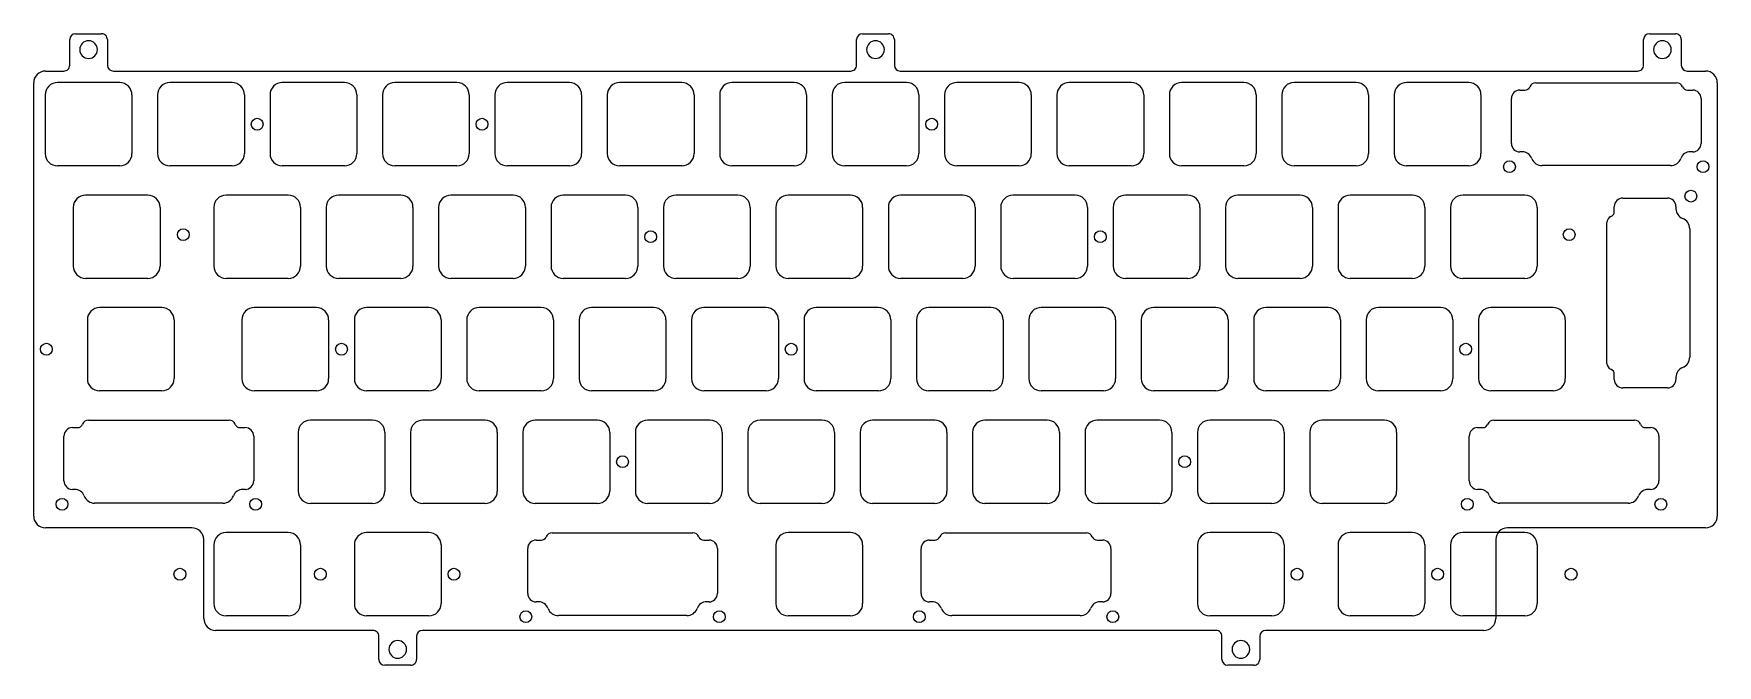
# Model space of a CAD drawing. Header units: millimetres. Extents: x -9 to 276, y -92 to 15.
import ezdxf

# ---------------------------------------------------------------- set-up
doc = ezdxf.new("R2010")
doc.units = ezdxf.units.MM
doc.header["$MEASUREMENT"] = 0
doc.layers.add('BLACK', color=7, linetype='CONTINUOUS')
doc.layers.add('Edge.Cuts', color=53, linetype='CONTINUOUS')

msp = doc.modelspace()

# ---------------------------------------------------------------- linework, layer by layer
at = {"layer": 'BLACK', "linetype": 'Continuous'}
for p, q in [((12.41875, -31.05), (1.868749, -31.05)), ((-0.20625, -33.125), (-0.20625, -43.075001)), ((14.49375, -33.125), (14.49375, -43.075)), ((12.41875, -45.15), (1.86875, -45.15))]:
    msp.add_line(p, q, dxfattribs=at)
at = {"layer": 'BLACK'}
for centre, radius, start, end in [((1.868754, -33.125004), 2.075004, 90.00013806, 179.99988955), ((12.41875, -33.125), 2.075, 0, 90), ((1.868752, -43.074998), 2.075002, 180.00008284, 269.99994478), ((12.41875, -43.075), 2.075, 270, 0)]:
    msp.add_arc(centre, radius, start, end, dxfattribs=at)
at = {"layer": 'Edge.Cuts', "linetype": 'Continuous'}
for p, q in [((-3.2, 10), (-3.2, 14.33)), ((-2.2, 15.33), (2.2, 15.33)), ((3.2, 14.33), (3.2, 10)), ((130.15, 10), (130.15, 14.33)), ((131.15, 15.33), (135.55, 15.33)), ((136.55, 14.33), (136.55, 10)), ((263.5, 10), (263.5, 14.33)), ((264.5, 15.33), (268.9, 15.33)), ((269.9, 14.33), (269.9, 10)), ((-7.3, 9), (-4.2, 9)), ((4.2, 9), (129.15, 9)), ((137.55, 9), (262.5, 9)), ((270.9, 9), (274, 9)), ((-9.3, -66.34), (-9.3, 7)), ((5.275, 7.05), (-5.275, 7.05)), ((24.325, 7.05), (13.775, 7.05)), ((43.375, 7.05), (32.825, 7.05)), ((62.425, 7.05), (51.875, 7.05)), ((81.475, 7.05), (70.925, 7.05)), ((100.525, 7.05), (89.975, 7.05)), ((119.575, 7.05), (109.025, 7.05)), ((138.625, 7.05), (128.075, 7.05)), ((157.675, 7.05), (147.125, 7.05)), ((176.725, 7.05), (166.175, 7.05)), ((195.775, 7.05), (185.225, 7.05)), ((214.825, 7.05), (204.275, 7.05)), ((233.875, 7.05), (223.325, 7.05)), ((242.52436, 5.77544), (243.38997, 5.77544)), ((245.24718, 7.0276), (269.10242, 7.0276)), ((270.95963, 5.77544), (271.82524, 5.77544)), ((276, 7), (276, -66.34)), ((-7.35, 4.975), (-7.35, -4.975)), ((7.35, 4.975), (7.35, -4.975)), ((11.7, 4.975), (11.7, -4.975)), ((26.4, 4.975), (26.4, -4.975)), ((30.75, 4.975), (30.75, -4.975)), ((45.45, 4.975), (45.45, -4.975)), ((49.8, 4.975), (49.8, -4.975)), ((64.5, 4.975), (64.5, -4.975)), ((68.85, 4.975), (68.85, -4.975)), ((83.55, 4.975), (83.55, -4.975)), ((87.9, 4.975), (87.9, -4.975)), ((102.6, 4.975), (102.6, -4.975)), ((106.95, 4.975), (106.95, -4.975)), ((121.65, 4.975), (121.65, -4.975)), ((126, 4.975), (126, -4.975)), ((140.7, 4.975), (140.7, -4.975)), ((145.05, 4.975), (145.05, -4.975)), ((159.75, 4.975), (159.75, -4.975)), ((164.1, 4.975), (164.1, -4.975)), ((178.8, 4.975), (178.8, -4.975)), ((183.15, 4.975), (183.15, -4.975)), ((197.85, 4.975), (197.85, -4.975)), ((202.2, 4.975), (202.2, -4.975)), ((216.9, 4.975), (216.9, -4.975)), ((221.25, 4.975), (221.25, -4.975)), ((235.95, 4.975), (235.95, -4.975)), ((241.09936, -3.25044), (241.09936, 4.35044)), ((273.25024, 4.35044), (273.25024, -3.25044)), ((242.9284, -4.67544), (242.52436, -4.67544)), ((271.82524, -4.67544), (271.4212, -4.67544)), ((5.275, -7.05), (-5.275, -7.05)), ((24.325, -7.05), (13.775, -7.05)), ((43.375, -7.05), (32.825, -7.05)), ((62.425, -7.05), (51.875, -7.05)), ((81.475, -7.05), (70.925, -7.05)), ((100.525, -7.05), (89.975, -7.05)), ((119.575, -7.05), (109.025, -7.05)), ((138.625, -7.05), (128.075, -7.05)), ((157.675, -7.05), (147.125, -7.05)), ((176.725, -7.05), (166.175, -7.05)), ((195.775, -7.05), (185.225, -7.05)), ((214.825, -7.05), (204.275, -7.05)), ((233.875, -7.05), (223.325, -7.05)), ((268.0503, -7.01191), (246.2993, -7.01191)), ((-2.587499, -14.074999), (-2.587499, -24.025001)), ((10.0375, -12), (-0.5125, -12)), ((12.112501, -14.075), (12.112501, -24.025)), ((21.225, -14.075), (21.225, -24.025)), ((33.85, -12), (23.3, -12)), ((35.925, -14.075), (35.925, -24.025)), ((40.275, -14.075), (40.275, -24.025)), ((52.9, -12), (42.35, -12)), ((54.975, -14.075), (54.975, -24.025)), ((59.325, -14.075), (59.325, -24.025)), ((71.95, -12), (61.4, -12)), ((74.025, -14.075), (74.025, -24.025)), ((78.375, -14.075), (78.375, -24.025)), ((91, -12), (80.45, -12)), ((93.075, -14.075), (93.075, -24.025)), ((97.425, -14.075), (97.425, -24.025)), ((110.05, -12), (99.5, -12)), ((112.125, -14.075), (112.125, -24.025)), ((116.475, -14.075), (116.475, -24.025)), ((129.1, -12), (118.55, -12)), ((131.175, -14.075), (131.175, -24.025)), ((135.525, -14.075), (135.525, -24.025)), ((148.15, -12), (137.6, -12)), ((150.225, -14.075), (150.225, -24.025)), ((154.575, -14.075), (154.575, -24.025)), ((167.2, -12), (156.65, -12)), ((169.275, -14.075), (169.275, -24.025)), ((173.625, -14.075), (173.625, -24.025)), ((186.25, -12), (175.7, -12)), ((188.325, -14.075), (188.325, -24.025)), ((192.675, -14.075), (192.675, -24.025)), ((205.3, -12), (194.75, -12)), ((207.375, -14.075), (207.375, -24.025)), ((211.725, -14.075), (211.725, -24.025)), ((224.35, -12), (213.8, -12)), ((226.425, -14.075), (226.425, -24.025)), ((230.775, -14.075), (230.775, -24.025)), ((243.4, -12), (232.85, -12)), ((245.475, -14.075), (245.475, -24.025)), ((258.54331, -14.79037), (258.54331, -13.92476)), ((259.96831, -12.49976), (267.56919, -12.49976)), ((268.99419, -13.92476), (268.99419, -14.3288)), ((257.29115, -40.50282), (257.29115, -16.64758)), ((271.33066, -17.6997), (271.33066, -39.4507)), ((10.0375, -26.100001), (-0.5125, -26.1)), ((33.85, -26.1), (23.3, -26.1)), ((52.9, -26.1), (42.35, -26.1)), ((71.95, -26.1), (61.4, -26.1)), ((91, -26.1), (80.45, -26.1)), ((110.05, -26.1), (99.5, -26.1)), ((129.1, -26.1), (118.55, -26.1)), ((148.15, -26.1), (137.6, -26.1)), ((167.2, -26.1), (156.65, -26.1)), ((186.25, -26.1), (175.7, -26.1)), ((205.3, -26.1), (194.75, -26.1)), ((224.35, -26.1), (213.8, -26.1)), ((243.4, -26.1), (232.85, -26.1)), ((38.6125, -31.05), (28.0625, -31.05)), ((57.6625, -31.05), (47.1125, -31.05)), ((76.7125, -31.05), (66.1625, -31.05)), ((95.7625, -31.05), (85.2125, -31.05)), ((114.8125, -31.05), (104.2625, -31.05)), ((133.8625, -31.05), (123.3125, -31.05)), ((152.9125, -31.05), (142.3625, -31.05)), ((171.9625, -31.05), (161.4125, -31.05)), ((191.0125, -31.05), (180.4625, -31.05)), ((210.0625, -31.05), (199.5125, -31.05)), ((229.1125, -31.05), (218.5625, -31.05)), ((248.16875, -31.05), (237.618749, -31.05)), ((25.9875, -33.125), (25.9875, -43.075)), ((40.6875, -33.125), (40.6875, -43.075)), ((45.0375, -33.125), (45.0375, -43.075)), ((59.7375, -33.125), (59.7375, -43.075)), ((64.0875, -33.125), (64.0875, -43.075)), ((78.7875, -33.125), (78.7875, -43.075)), ((83.1375, -33.125), (83.1375, -43.075)), ((97.8375, -33.125), (97.8375, -43.075)), ((102.1875, -33.125), (102.1875, -43.075)), ((116.8875, -33.125), (116.8875, -43.075)), ((121.2375, -33.125), (121.2375, -43.075)), ((135.9375, -33.125), (135.9375, -43.075)), ((140.2875, -33.125), (140.2875, -43.075)), ((154.9875, -33.125), (154.9875, -43.075)), ((159.3375, -33.125), (159.3375, -43.075)), ((174.0375, -33.125), (174.0375, -43.075)), ((178.3875, -33.125), (178.3875, -43.075)), ((193.0875, -33.125), (193.0875, -43.075)), ((197.4375, -33.125), (197.4375, -43.075)), ((212.1375, -33.125), (212.1375, -43.075)), ((216.4875, -33.125), (216.4875, -43.075)), ((231.1875, -33.125), (231.1875, -43.075)), ((235.54375, -33.125), (235.54375, -43.075001)), ((250.24375, -33.125), (250.24375, -43.075)), ((258.54331, -43.22564), (258.54331, -42.36003)), ((38.6125, -45.15), (28.0625, -45.15)), ((57.6625, -45.15), (47.1125, -45.15)), ((76.7125, -45.15), (66.1625, -45.15)), ((95.7625, -45.15), (85.2125, -45.15)), ((114.8125, -45.15), (104.2625, -45.15)), ((133.8625, -45.15), (123.3125, -45.15)), ((152.9125, -45.15), (142.3625, -45.15)), ((171.9625, -45.15), (161.4125, -45.15)), ((191.0125, -45.15), (180.4625, -45.15)), ((210.0625, -45.15), (199.5125, -45.15)), ((229.1125, -45.15), (218.5625, -45.15)), ((248.16875, -45.15), (237.61875, -45.15)), ((267.56919, -44.65064), (259.96831, -44.65064)), ((268.99419, -42.8216), (268.99419, -43.22564)), ((-0.02157, -50.1224), (23.83367, -50.1224)), ((48.1375, -50.1), (37.5875, -50.1)), ((67.1875, -50.1), (56.6375, -50.1)), ((86.2375, -50.1), (75.6875, -50.1)), ((105.2875, -50.1), (94.7375, -50.1)), ((124.3375, -50.1), (113.7875, -50.1)), ((143.3875, -50.1), (132.8375, -50.1)), ((162.4375, -50.1), (151.8875, -50.1)), ((181.4875, -50.1), (170.9375, -50.1)), ((200.5375, -50.1), (189.9875, -50.1)), ((219.5875, -50.1), (209.0375, -50.1)), ((238.10343, -50.1224), (261.95867, -50.1224)), ((-4.16939, -60.40044), (-4.16939, -52.79956)), ((-2.74439, -51.37456), (-1.87878, -51.37456)), ((25.69088, -51.37456), (26.55649, -51.37456)), ((27.98149, -52.79956), (27.98149, -60.40044)), ((35.5125, -52.175), (35.5125, -62.125)), ((50.2125, -52.175), (50.2125, -62.125)), ((54.5625, -52.175), (54.5625, -62.125)), ((69.2625, -52.175), (69.2625, -62.125)), ((73.6125, -52.175), (73.6125, -62.125)), ((88.3125, -52.175), (88.3125, -62.125)), ((92.6625, -52.175), (92.6625, -62.125)), ((107.3625, -52.175), (107.3625, -62.125)), ((111.7125, -52.175), (111.7125, -62.125)), ((126.4125, -52.175), (126.4125, -62.125)), ((130.7625, -52.175), (130.7625, -62.125)), ((145.4625, -52.175), (145.4625, -62.125)), ((149.8125, -52.175), (149.8125, -62.125)), ((164.5125, -52.175), (164.5125, -62.125)), ((168.8625, -52.175), (168.8625, -62.125)), ((183.5625, -52.175), (183.5625, -62.125)), ((187.9125, -52.175), (187.9125, -62.125)), ((202.6125, -52.175), (202.6125, -62.125)), ((206.9625, -52.175), (206.9625, -62.125)), ((221.6625, -52.175), (221.6625, -62.125)), ((233.95561, -60.40044), (233.95561, -52.79956)), ((235.38061, -51.37456), (236.24622, -51.37456)), ((263.81588, -51.37456), (264.68149, -51.37456)), ((266.10649, -52.79956), (266.10649, -60.40044)), ((-2.34035, -61.82544), (-2.74439, -61.82544)), ((26.55649, -61.82544), (26.15245, -61.82544)), ((235.78465, -61.82544), (235.38061, -61.82544)), ((264.68149, -61.82544), (264.27745, -61.82544)), ((22.78155, -64.16191), (1.03055, -64.16191)), ((48.1375, -64.2), (37.5875, -64.2)), ((67.1875, -64.2), (56.6375, -64.2)), ((86.2375, -64.2), (75.6875, -64.2)), ((105.2875, -64.2), (94.7375, -64.2)), ((124.3375, -64.2), (113.7875, -64.2)), ((143.3875, -64.2), (132.8375, -64.2)), ((162.4375, -64.2), (151.8875, -64.2)), ((181.4875, -64.2), (170.9375, -64.2)), ((200.5375, -64.2), (189.9875, -64.2)), ((219.5875, -64.2), (209.0375, -64.2)), ((260.90655, -64.16191), (239.15555, -64.16191)), ((17.525, -68.34), (-7.3, -68.34)), ((274, -68.34), (240.45625, -68.34)), ((19.525, -83.7), (19.525, -70.34)), ((21.225, -71.225), (21.225, -81.175001)), ((21.225, -71.225), (21.225, -81.175001)), ((33.85, -69.15), (23.299999, -69.15)), ((33.85, -69.15), (23.299999, -69.15)), ((35.925, -71.225), (35.925, -81.175)), ((35.925, -71.225), (35.925, -81.175)), ((45.0375, -71.225), (45.0375, -81.175001)), ((45.0375, -71.225), (45.0375, -81.175001)), ((57.6625, -69.15), (47.112499, -69.15)), ((57.6625, -69.15), (47.112499, -69.15)), ((59.7375, -71.225), (59.7375, -81.175)), ((59.7375, -71.225), (59.7375, -81.175)), ((75.83686, -70.42456), (76.70247, -70.42456)), ((75.849012, -70.42456), (76.702575, -70.42456)), ((76.702575, -70.424548), (76.702575, -70.42456)), ((78.55968, -69.1724), (102.41492, -69.1724)), ((78.559875, -69.172411), (78.559875, -69.1724)), ((78.559875, -69.1724), (102.415075, -69.1724)), ((104.27213, -70.42456), (105.13774, -70.42456)), ((104.272275, -70.42456), (105.137875, -70.42456)), ((116.475, -71.225), (116.475, -81.175001)), ((116.475, -71.225), (116.475, -81.175001)), ((129.1, -69.15), (118.549999, -69.15)), ((129.1, -69.15), (118.549999, -69.15)), ((131.175, -71.225), (131.175, -81.175)), ((131.175, -71.225), (131.175, -81.175)), ((142.51186, -70.42456), (143.37747, -70.42456)), ((142.524012, -70.42456), (143.377575, -70.42456)), ((143.377575, -70.424548), (143.377575, -70.42456)), ((145.23468, -69.1724), (169.08992, -69.1724)), ((145.234875, -69.172411), (145.234875, -69.1724)), ((145.234875, -69.1724), (169.090075, -69.1724)), ((170.94713, -70.42456), (171.81274, -70.42456)), ((170.947275, -70.42456), (171.812875, -70.42456)), ((187.9125, -71.225), (187.9125, -81.175001)), ((187.9125, -71.225), (187.9125, -81.175001)), ((200.5375, -69.15), (189.987499, -69.15)), ((200.5375, -69.15), (189.987499, -69.15)), ((202.6125, -71.225), (202.6125, -81.175)), ((202.6125, -71.225), (202.6125, -81.175)), ((211.725, -71.225), (211.725, -81.175001)), ((211.725, -71.225), (211.725, -81.175001)), ((224.35, -69.15), (213.799999, -69.15)), ((224.35, -69.15), (213.799999, -69.15)), ((226.425, -71.225), (226.425, -81.175)), ((226.425, -71.225), (226.425, -81.175)), ((230.775, -71.225), (230.775, -81.175001)), ((230.775, -71.225), (230.775, -81.175001)), ((243.4, -69.15), (232.849999, -69.15)), ((243.4, -69.15), (232.849999, -69.15)), ((238.45625, -70.34), (238.45625, -83.7)), ((245.475, -71.225), (245.475, -81.175)), ((245.475, -71.225), (245.475, -81.175)), ((74.41186, -79.45044), (74.41186, -71.84956)), ((74.411985, -79.45044), (74.411985, -71.8497)), ((106.56274, -71.84956), (106.56274, -79.45044)), ((106.562865, -71.84956), (106.562865, -79.4504)), ((141.08686, -79.45044), (141.08686, -71.84956)), ((141.086985, -79.45044), (141.086985, -71.8497)), ((173.23774, -71.84956), (173.23774, -79.45044)), ((173.237865, -71.84956), (173.237865, -79.4504)), ((76.2409, -80.87544), (75.83686, -80.87544)), ((76.241075, -80.87544), (75.836975, -80.87544)), ((105.13774, -80.87544), (104.7337, -80.87544)), ((105.125958, -80.87544), (104.733825, -80.87544)), ((142.9159, -80.87544), (142.51186, -80.87544)), ((142.916075, -80.87544), (142.511975, -80.87544)), ((171.81274, -80.87544), (171.4087, -80.87544)), ((171.800958, -80.87544), (171.408825, -80.87544)), ((33.85, -83.25), (23.3, -83.25)), ((33.85, -83.25), (23.3, -83.25)), ((57.6625, -83.25), (47.1125, -83.25)), ((57.6625, -83.25), (47.1125, -83.25)), ((101.3628, -83.21191), (79.6118, -83.21191)), ((101.362925, -83.21191), (79.612075, -83.21191)), ((129.1, -83.25), (118.55, -83.25)), ((129.1, -83.25), (118.55, -83.25)), ((168.0378, -83.21191), (146.2868, -83.21191)), ((168.037925, -83.21191), (146.287075, -83.21191)), ((200.5375, -83.25), (189.9875, -83.25)), ((200.5375, -83.25), (189.9875, -83.25)), ((224.35, -83.25), (213.8, -83.25)), ((224.35, -83.25), (213.8, -83.25)), ((243.4, -83.25), (232.85, -83.25)), ((243.4, -83.25), (232.85, -83.25)), ((48.187498, -85.7), (21.525, -85.7)), ((49.187498, -90.62), (49.187498, -86.7)), ((55.5875, -86.7), (55.5875, -90.62)), ((191.0625, -85.7), (56.5875, -85.7)), ((192.0625, -90.62), (192.0625, -86.7)), ((198.4625, -86.7), (198.4625, -90.62)), ((236.45625, -85.7), (199.4625, -85.7)), ((54.5875, -91.62), (50.187498, -91.62)), ((197.4625, -91.62), (193.0625, -91.62))]:
    msp.add_line(p, q, dxfattribs=at)
at = {"layer": 'Edge.Cuts'}
for centre in [(28.575, 0), (66.675, 0), (142.875, 0), (240.775, -7.2), (273.575, -7.2), (271.51875, -12.175), (16.04875, -18.7), (95.25, -19.05), (171.45, -19.05), (250.9012, -18.7), (-7.14375, -38.1), (42.8625, -38.1), (119.0625, -38.1), (233.3625, -38.1), (90.4875, -57.15), (185.7375, -57.15), (-4.49375, -64.35), (28.30625, -64.35), (233.63125, -64.35), (266.43125, -64.35), (15.478125, -76.2), (39.290625, -76.2), (61.9125, -76.2), (204.7875, -76.2), (228.6, -76.2), (251.221875, -76.2), (74.0875, -83.4), (106.8875, -83.4), (140.7625, -83.4), (173.5625, -83.4)]:
    msp.add_circle(centre, 1, dxfattribs=at)
for centre, radius, start, end in [((-2.199954, 14.329983), 1.000046, 90.00263556, 179.99902602), ((2.200046, 14.329983), 1.000017, 0.00097407, 90.00263556), ((131.150046, 14.329983), 1.000046, 90.00263556, 179.99902602), ((135.550046, 14.329983), 1.000017, 0.00097407, 90.00263556), ((264.500046, 14.329983), 1.000046, 90.00263556, 179.99902602), ((268.900046, 14.329983), 1.000017, 0.00097407, 90.00263556), ((0, 12.63), 1.5, 0, 180), ((0, 12.63), 1.5, 180, 0), ((133.35, 12.63), 1.5, 0, 180), ((133.35, 12.63), 1.5, 180, 0), ((266.7, 12.63), 1.5, 0, 180), ((266.7, 12.63), 1.5, 180, 0), ((-7.299954, 6.999983), 2.000046, 90.00131779, 179.999513), ((-4.199954, 9.999983), 0.999954, 269.99736435, 0.00097407), ((4.200046, 9.999983), 0.999983, 179.99902602, 269.99736435), ((129.150046, 9.999983), 0.999954, 269.99736435, 0.00097407), ((137.550046, 9.999983), 0.999983, 179.99902602, 269.99736435), ((262.500046, 9.999983), 0.999954, 269.99736435, 0.00097407), ((270.900046, 9.999983), 0.999983, 179.99902602, 269.99736435), ((274.000046, 6.999983), 2.000017, 0.00048703, 90.00131779), ((-5.275028, 4.974985), 2.074972, 89.99922686, 179.99958581), ((5.274972, 4.974985), 2.075015, 0.00041418, 89.99922686), ((13.774972, 4.974985), 2.074972, 89.99922686, 179.99958581), ((24.324972, 4.974985), 2.075015, 0.00041418, 89.99922686), ((32.824972, 4.974985), 2.074972, 89.99922686, 179.99958581), ((43.374972, 4.974985), 2.075015, 0.00041418, 89.99922686), ((51.874972, 4.974985), 2.074972, 89.99922686, 179.99958581), ((62.424972, 4.974985), 2.075015, 0.00041418, 89.99922686), ((70.924972, 4.974985), 2.074972, 89.99922686, 179.99958581), ((81.474972, 4.974985), 2.075015, 0.00041418, 89.99922686), ((89.974972, 4.974985), 2.074972, 89.99922686, 179.99958581), ((100.524972, 4.974985), 2.075015, 0.00041418, 89.99922686), ((109.024972, 4.974985), 2.074972, 89.99922686, 179.99958581), ((119.574972, 4.974985), 2.075015, 0.00041418, 89.99922686), ((128.074972, 4.974985), 2.074972, 89.99922686, 179.99958581), ((138.624972, 4.974985), 2.075015, 0.00041418, 89.99922686), ((147.124972, 4.974985), 2.074972, 89.99922686, 179.99958581), ((157.674972, 4.974985), 2.075015, 0.00041418, 89.99922686), ((166.174972, 4.974985), 2.074972, 89.99922686, 179.99958581), ((176.724972, 4.974985), 2.075015, 0.00041418, 89.99922686), ((185.224972, 4.974985), 2.074972, 89.99922686, 179.99958581), ((195.774972, 4.974985), 2.075015, 0.00041418, 89.99922686), ((204.274972, 4.974985), 2.074972, 89.99922686, 179.99958581), ((214.824972, 4.974985), 2.075015, 0.00041418, 89.99922686), ((223.324972, 4.974985), 2.074972, 89.99922686, 179.99958581), ((233.874972, 4.974985), 2.075015, 0.00041418, 89.99922686), ((242.52436, 4.35044), 1.425, 90, 180), ((243.38997, 6.70385), 0.928411, 270, 337.97729805), ((245.2472, 5.9526), 1.075006, 90.00106597, 157.97610066), ((269.1024, 5.9526), 1.075, 22.02389934, 89.99893403), ((270.9596, 6.7039), 0.92846, 202.02625676, 270.00185132), ((271.82524, 4.35044), 1.425, 0, 90), ((-5.275028, -4.975015), 2.074985, 179.99958581, 270.00077315), ((5.274972, -4.975015), 2.075028, 270.00077315, 0.00041418), ((13.774972, -4.975015), 2.074985, 179.99958581, 270.00077315), ((24.324972, -4.975015), 2.075028, 270.00077315, 0.00041418), ((32.824972, -4.975015), 2.074985, 179.99958581, 270.00077315), ((43.374972, -4.975015), 2.075028, 270.00077315, 0.00041418), ((51.874972, -4.975015), 2.074985, 179.99958581, 270.00077315), ((62.424972, -4.975015), 2.075028, 270.00077315, 0.00041418), ((70.924972, -4.975015), 2.074985, 179.99958581, 270.00077315), ((81.474972, -4.975015), 2.075028, 270.00077315, 0.00041418), ((89.974972, -4.975015), 2.074985, 179.99958581, 270.00077315), ((100.524972, -4.975015), 2.075028, 270.00077315, 0.00041418), ((109.024972, -4.975015), 2.074985, 179.99958581, 270.00077315), ((119.574972, -4.975015), 2.075028, 270.00077315, 0.00041418), ((128.074972, -4.975015), 2.074985, 179.99958581, 270.00077315), ((138.624972, -4.975015), 2.075028, 270.00077315, 0.00041418), ((147.124972, -4.975015), 2.074985, 179.99958581, 270.00077315), ((157.674972, -4.975015), 2.075028, 270.00077315, 0.00041418), ((166.174972, -4.975015), 2.074985, 179.99958581, 270.00077315), ((176.724972, -4.975015), 2.075028, 270.00077315, 0.00041418), ((185.224972, -4.975015), 2.074985, 179.99958581, 270.00077315), ((195.774972, -4.975015), 2.075028, 270.00077315, 0.00041418), ((204.274972, -4.975015), 2.074985, 179.99958581, 270.00077315), ((214.824972, -4.975015), 2.075028, 270.00077315, 0.00041418), ((223.324972, -4.975015), 2.074985, 179.99958581, 270.00077315), ((233.874972, -4.975015), 2.075028, 270.00077315, 0.00041418), ((242.52436, -3.25044), 1.425, 180, 270), ((242.92841, -6.40037), 1.72493, 20.54597615, 90.00033216), ((271.4212, -6.4004), 1.724938, 90, 159.45340178), ((271.8252, -3.2504), 1.42504, 270.00160826, 359.99839174), ((246.29931, -5.13696), 1.87495, 200.54592343, 269.99969441), ((268.0503, -5.137), 1.874943, 270, 339.45493501), ((-0.512528, -14.075015), 2.074971, 89.99922686, 179.9995582), ((10.037472, -14.075015), 2.075015, 0.00041418, 89.99922686), ((23.299972, -14.075015), 2.074972, 89.99922686, 179.99958581), ((33.849972, -14.075015), 2.075015, 0.00041418, 89.99922686), ((42.349972, -14.075015), 2.074972, 89.99922686, 179.99958581), ((52.899972, -14.075015), 2.075015, 0.00041418, 89.99922686), ((61.399972, -14.075015), 2.074972, 89.99922686, 179.99958581), ((71.949972, -14.075015), 2.075015, 0.00041418, 89.99922686), ((80.449972, -14.075015), 2.074972, 89.99922686, 179.99958581), ((90.999972, -14.075015), 2.075015, 0.00041418, 89.99922686), ((99.499972, -14.075015), 2.074972, 89.99922686, 179.99958581), ((110.049972, -14.075015), 2.075015, 0.00041418, 89.99922686), ((118.549972, -14.075015), 2.074972, 89.99922686, 179.99958581), ((129.099972, -14.075015), 2.075015, 0.00041418, 89.99922686), ((137.599972, -14.075015), 2.074972, 89.99922686, 179.99958581), ((148.149972, -14.075015), 2.075015, 0.00041418, 89.99922686), ((156.649972, -14.075015), 2.074972, 89.99922686, 179.99958581), ((167.199972, -14.075015), 2.075015, 0.00041418, 89.99922686), ((175.699972, -14.075015), 2.074972, 89.99922686, 179.99958581), ((186.249972, -14.075015), 2.075015, 0.00041418, 89.99922686), ((194.749972, -14.075015), 2.074972, 89.99922686, 179.99958581), ((205.299972, -14.075015), 2.075015, 0.00041418, 89.99922686), ((213.799972, -14.075015), 2.074972, 89.99922686, 179.99958581), ((224.349972, -14.075015), 2.075015, 0.00041418, 89.99922686), ((232.849972, -14.075015), 2.074972, 89.99922686, 179.99958581), ((243.399972, -14.075015), 2.075015, 0.00041418, 89.99922686), ((259.96831, -13.92476), 1.425, 90, 180), ((267.56915, -13.9248), 1.42504, 0.00160826, 89.99839174), ((258.36615, -16.6476), 1.075, 112.02389934, 179.99893403), ((257.61485, -14.7904), 0.92846, 292.02625676, 0.00185132), ((270.71915, -14.3288), 1.724938, 180, 249.45340178), ((269.45575, -17.6997), 1.874943, 0, 69.45493501), ((-0.512528, -24.025015), 2.074985, 179.99961342, 270.00077315), ((10.037472, -24.025015), 2.075029, 270.00077315, 0.00041418), ((23.299972, -24.025015), 2.074985, 179.99958581, 270.00077315), ((33.849972, -24.025015), 2.075028, 270.00077315, 0.00041418), ((42.349972, -24.025015), 2.074985, 179.99958581, 270.00077315), ((52.899972, -24.025015), 2.075028, 270.00077315, 0.00041418), ((61.399972, -24.025015), 2.074985, 179.99958581, 270.00077315), ((71.949972, -24.025015), 2.075028, 270.00077315, 0.00041418), ((80.449972, -24.025015), 2.074985, 179.99958581, 270.00077315), ((90.999972, -24.025015), 2.075028, 270.00077315, 0.00041418), ((99.499972, -24.025015), 2.074985, 179.99958581, 270.00077315), ((110.049972, -24.025015), 2.075028, 270.00077315, 0.00041418), ((118.549972, -24.025015), 2.074985, 179.99958581, 270.00077315), ((129.099972, -24.025015), 2.075028, 270.00077315, 0.00041418), ((137.599972, -24.025015), 2.074985, 179.99958581, 270.00077315), ((148.149972, -24.025015), 2.075028, 270.00077315, 0.00041418), ((156.649972, -24.025015), 2.074985, 179.99958581, 270.00077315), ((167.199972, -24.025015), 2.075028, 270.00077315, 0.00041418), ((175.699972, -24.025015), 2.074985, 179.99958581, 270.00077315), ((186.249972, -24.025015), 2.075028, 270.00077315, 0.00041418), ((194.749972, -24.025015), 2.074985, 179.99958581, 270.00077315), ((205.299972, -24.025015), 2.075028, 270.00077315, 0.00041418), ((213.799972, -24.025015), 2.074985, 179.99958581, 270.00077315), ((224.349972, -24.025015), 2.075028, 270.00077315, 0.00041418), ((232.849972, -24.025015), 2.074985, 179.99958581, 270.00077315), ((243.399972, -24.025015), 2.075028, 270.00077315, 0.00041418), ((28.062472, -33.125015), 2.074972, 89.99922686, 179.99958581), ((38.612472, -33.125015), 2.075015, 0.00041418, 89.99922686), ((47.112472, -33.125015), 2.074972, 89.99922686, 179.99958581), ((57.662472, -33.125015), 2.075015, 0.00041418, 89.99922686), ((66.162472, -33.125015), 2.074972, 89.99922686, 179.99958581), ((76.712472, -33.125015), 2.075015, 0.00041418, 89.99922686), ((85.212472, -33.125015), 2.074972, 89.99922686, 179.99958581), ((95.762472, -33.125015), 2.075015, 0.00041418, 89.99922686), ((104.262472, -33.125015), 2.074972, 89.99922686, 179.99958581), ((114.812472, -33.125015), 2.075015, 0.00041418, 89.99922686), ((123.312472, -33.125015), 2.074972, 89.99922686, 179.99958581), ((133.862472, -33.125015), 2.075015, 0.00041418, 89.99922686), ((142.362472, -33.125015), 2.074972, 89.99922686, 179.99958581), ((152.912472, -33.125015), 2.075015, 0.00041418, 89.99922686), ((161.412472, -33.125015), 2.074972, 89.99922686, 179.99958581), ((171.962472, -33.125015), 2.075015, 0.00041418, 89.99922686), ((180.462472, -33.125015), 2.074972, 89.99922686, 179.99958581), ((191.012472, -33.125015), 2.075015, 0.00041418, 89.99922686), ((199.512472, -33.125015), 2.074972, 89.99922686, 179.99958581), ((210.062472, -33.125015), 2.075015, 0.00041418, 89.99922686), ((218.562472, -33.125015), 2.074972, 89.99922686, 179.99958581), ((229.112472, -33.125015), 2.075015, 0.00041418, 89.99922686), ((237.6188, -33.125), 2.07505, 90.00140823, 180), ((248.1688, -33.125), 2.075, 0, 90.00138062), ((269.45571, -39.45069), 1.87495, 290.54592343, 359.99969441), ((258.36615, -40.5028), 1.075006, 180.00106597, 247.97610066), ((257.6149, -42.36003), 0.928411, 0, 67.97729805), ((270.71912, -42.82159), 1.72493, 110.54597615, 180.00033216), ((28.062472, -43.075015), 2.074985, 179.99958581, 270.00077315), ((38.612472, -43.075015), 2.075028, 270.00077315, 0.00041418), ((47.112472, -43.075015), 2.074985, 179.99958581, 270.00077315), ((57.662472, -43.075015), 2.075028, 270.00077315, 0.00041418), ((66.162472, -43.075015), 2.074985, 179.99958581, 270.00077315), ((76.712472, -43.075015), 2.075028, 270.00077315, 0.00041418), ((85.212472, -43.075015), 2.074985, 179.99958581, 270.00077315), ((95.762472, -43.075015), 2.075028, 270.00077315, 0.00041418), ((104.262472, -43.075015), 2.074985, 179.99958581, 270.00077315), ((114.812472, -43.075015), 2.075028, 270.00077315, 0.00041418), ((123.312472, -43.075015), 2.074985, 179.99958581, 270.00077315), ((133.862472, -43.075015), 2.075028, 270.00077315, 0.00041418), ((142.362472, -43.075015), 2.074985, 179.99958581, 270.00077315), ((152.912472, -43.075015), 2.075028, 270.00077315, 0.00041418), ((161.412472, -43.075015), 2.074985, 179.99958581, 270.00077315), ((171.962472, -43.075015), 2.075028, 270.00077315, 0.00041418), ((180.462472, -43.075015), 2.074985, 179.99958581, 270.00077315), ((191.012472, -43.075015), 2.075028, 270.00077315, 0.00041418), ((199.512472, -43.075015), 2.074985, 179.99958581, 270.00077315), ((210.062472, -43.075015), 2.075028, 270.00077315, 0.00041418), ((218.562472, -43.075015), 2.074985, 179.99958581, 270.00077315), ((229.112472, -43.075015), 2.075028, 270.00077315, 0.00041418), ((237.6188, -43.075), 2.075, 180.00002761, 269.99861938), ((248.1688, -43.075), 2.07495, 269.99861938, 0), ((259.96831, -43.22564), 1.425, 180, 270), ((267.56919, -43.22564), 1.425, 270, 0), ((-1.87878, -50.44615), 0.928411, 270, 337.97729805), ((-0.02155, -51.1974), 1.075006, 90.00106597, 157.97610066), ((23.83365, -51.1974), 1.075, 22.02389934, 89.99893403), ((25.69085, -50.4461), 0.92846, 202.02625676, 270.00185132), ((37.587472, -52.175015), 2.074972, 89.99922686, 179.99958581), ((48.137472, -52.175015), 2.075015, 0.00041418, 89.99922686), ((56.637472, -52.175015), 2.074972, 89.99922686, 179.99958581), ((67.187472, -52.175015), 2.075015, 0.00041418, 89.99922686), ((75.687472, -52.175015), 2.074972, 89.99922686, 179.99958581), ((86.237472, -52.175015), 2.075015, 0.00041418, 89.99922686), ((94.737472, -52.175015), 2.074972, 89.99922686, 179.99958581), ((105.287472, -52.175015), 2.075015, 0.00041418, 89.99922686), ((113.787472, -52.175015), 2.074972, 89.99922686, 179.99958581), ((124.337472, -52.175015), 2.075015, 0.00041418, 89.99922686), ((132.837472, -52.175015), 2.074972, 89.99922686, 179.99958581), ((143.387472, -52.175015), 2.075015, 0.00041418, 89.99922686), ((151.887472, -52.175015), 2.074972, 89.99922686, 179.99958581), ((162.437472, -52.175015), 2.075015, 0.00041418, 89.99922686), ((170.937472, -52.175015), 2.074972, 89.99922686, 179.99958581), ((181.487472, -52.175015), 2.075015, 0.00041418, 89.99922686), ((189.987472, -52.175015), 2.074972, 89.99922686, 179.99958581), ((200.537472, -52.175015), 2.075015, 0.00041418, 89.99922686), ((209.037472, -52.175015), 2.074972, 89.99922686, 179.99958581), ((219.587472, -52.175015), 2.075015, 0.00041418, 89.99922686), ((236.24622, -50.44615), 0.928411, 270, 337.97729805), ((238.10345, -51.1974), 1.075006, 90.00106597, 157.97610066), ((261.95865, -51.1974), 1.075, 22.02389934, 89.99893403), ((263.81585, -50.4461), 0.92846, 202.02625676, 270.00185132), ((-2.74439, -52.79956), 1.425, 90, 180), ((26.55649, -52.79956), 1.425, 0, 90), ((235.38061, -52.79956), 1.425, 90, 180), ((264.68149, -52.79956), 1.425, 0, 90), ((-2.74439, -60.40044), 1.425, 180, 270), ((-2.34034, -63.55037), 1.72493, 20.54597615, 90.00033216), ((26.15245, -63.5504), 1.724938, 90, 159.45340178), ((26.55645, -60.4004), 1.42504, 270.00160826, 359.99839174), ((37.587472, -62.125015), 2.074985, 179.99958581, 270.00077315), ((48.137472, -62.125015), 2.075028, 270.00077315, 0.00041418), ((56.637472, -62.125015), 2.074985, 179.99958581, 270.00077315), ((67.187472, -62.125015), 2.075028, 270.00077315, 0.00041418), ((75.687472, -62.125015), 2.074985, 179.99958581, 270.00077315), ((86.237472, -62.125015), 2.075028, 270.00077315, 0.00041418), ((94.737472, -62.125015), 2.074985, 179.99958581, 270.00077315), ((105.287472, -62.125015), 2.075028, 270.00077315, 0.00041418), ((113.787472, -62.125015), 2.074985, 179.99958581, 270.00077315), ((124.337472, -62.125015), 2.075028, 270.00077315, 0.00041418), ((132.837472, -62.125015), 2.074985, 179.99958581, 270.00077315), ((143.387472, -62.125015), 2.075028, 270.00077315, 0.00041418), ((151.887472, -62.125015), 2.074985, 179.99958581, 270.00077315), ((162.437472, -62.125015), 2.075028, 270.00077315, 0.00041418), ((170.937472, -62.125015), 2.074985, 179.99958581, 270.00077315), ((181.487472, -62.125015), 2.075028, 270.00077315, 0.00041418), ((189.987472, -62.125015), 2.074985, 179.99958581, 270.00077315), ((200.537472, -62.125015), 2.075028, 270.00077315, 0.00041418), ((209.037472, -62.125015), 2.074985, 179.99958581, 270.00077315), ((219.587472, -62.125015), 2.075028, 270.00077315, 0.00041418), ((235.38061, -60.40044), 1.425, 180, 270), ((235.78466, -63.55037), 1.72493, 20.54597615, 90.00033216), ((264.27745, -63.5504), 1.724938, 90, 159.45340178), ((264.68145, -60.4004), 1.42504, 270.00160826, 359.99839174), ((1.03056, -62.28696), 1.87495, 200.54592343, 269.99969441), ((22.78155, -62.287), 1.874943, 270, 339.45493501), ((239.15556, -62.28696), 1.87495, 200.54592343, 269.99969441), ((260.90655, -62.287), 1.874943, 270, 339.45493501), ((-7.299954, -66.340017), 1.999983, 179.999513, 269.99868219), ((17.525046, -70.340017), 2.000017, 0.00048703, 90.00131779), ((240.456246, -70.340017), 1.999996, 89.99988541, 179.99951298), ((274.000046, -66.340017), 1.999954, 269.99868219, 0.00048703), ((23.3, -71.225), 2.075, 90.00002761, 180), ((23.3, -71.225), 2.075, 90.00002761, 180), ((33.85, -71.225), 2.075, 0, 90), ((33.85, -71.225), 2.075, 0, 90), ((47.1125, -71.225), 2.075, 90.00002761, 180), ((47.1125, -71.225), 2.075, 90.00002761, 180), ((57.6625, -71.225), 2.075, 0, 90), ((57.6625, -71.225), 2.075, 0, 90), ((75.83686, -71.84956), 1.425, 90, 180), ((75.8371, -71.8496), 1.425115, 89.52108049, 180.00402043), ((76.70247, -69.49615), 0.928411, 270, 337.97729805), ((76.7026, -69.4962), 0.928388, 269.99845712, 337.98004296), ((78.5597, -70.2474), 1.075006, 90.00106597, 157.97610066), ((78.5598, -70.2474), 1.074983, 89.99600256, 157.97560099), ((102.4149, -70.2474), 1.075, 22.02389934, 89.99893403), ((102.415, -70.2474), 1.075, 22.02339581, 89.99600262), ((104.2721, -69.4961), 0.92846, 202.02625676, 270.00185132), ((104.2723, -69.4961), 0.92846, 202.02454675, 269.99845724), ((105.13774, -71.84956), 1.425, 0, 90), ((105.1379, -71.8495), 1.42494, 359.99758744, 90.00100523), ((118.55, -71.225), 2.075, 90.00002761, 180), ((118.55, -71.225), 2.075, 90.00002761, 180), ((129.1, -71.225), 2.075, 0, 90), ((129.1, -71.225), 2.075, 0, 90), ((142.51186, -71.84956), 1.425, 90, 180), ((142.5121, -71.8496), 1.425115, 89.52108049, 180.00402043), ((143.37747, -69.49615), 0.928411, 270, 337.97729805), ((143.3776, -69.4962), 0.928388, 269.99845712, 337.98004296), ((145.2347, -70.2474), 1.075006, 90.00106597, 157.97610066), ((145.2348, -70.2474), 1.074983, 89.99600256, 157.97560099), ((169.0899, -70.2474), 1.075, 22.02389934, 89.99893403), ((169.09, -70.2474), 1.075, 22.02339581, 89.99600262), ((170.9471, -69.4961), 0.92846, 202.02625676, 270.00185132), ((170.9473, -69.4961), 0.92846, 202.02454675, 269.99845724), ((171.81274, -71.84956), 1.425, 0, 90), ((171.8129, -71.8495), 1.42494, 359.99758744, 90.00100523), ((189.9875, -71.225), 2.075, 90.00002761, 180), ((189.9875, -71.225), 2.075, 90.00002761, 180), ((200.5375, -71.225), 2.075, 0, 90), ((200.5375, -71.225), 2.075, 0, 90), ((213.8, -71.225), 2.075, 90.00002761, 180), ((213.8, -71.225), 2.075, 90.00002761, 180), ((224.35, -71.225), 2.075, 0, 90), ((224.35, -71.225), 2.075, 0, 90), ((232.85, -71.225), 2.075, 90.00002761, 180), ((232.85, -71.225), 2.075, 90.00002761, 180), ((243.4, -71.225), 2.075, 0, 90), ((243.4, -71.225), 2.075, 0, 90), ((75.83686, -79.45044), 1.425, 180, 270), ((75.837, -79.4504), 1.42504, 180.00160826, 269.99899484), ((105.1377, -79.4504), 1.425165, 269.52789202, 0), ((105.1377, -79.4504), 1.42504, 270.00160826, 359.99839174), ((142.51186, -79.45044), 1.425, 180, 270), ((142.512, -79.4504), 1.42504, 180.00160826, 269.99899484), ((171.8127, -79.4504), 1.425165, 269.52789202, 0), ((171.8127, -79.4504), 1.42504, 270.00160826, 359.99839174), ((23.3, -81.175), 2.075, 180.00002761, 270), ((23.3, -81.175), 2.075, 180.00002761, 270), ((33.85, -81.175), 2.075, 270, 0), ((33.85, -81.175), 2.075, 270, 0), ((47.1125, -81.175), 2.075, 180.00002761, 270), ((47.1125, -81.175), 2.075, 180.00002761, 270), ((57.6625, -81.175), 2.075, 270, 0), ((57.6625, -81.175), 2.075, 270, 0), ((76.24091, -82.60037), 1.72493, 20.54597615, 90.00033216), ((76.2411, -82.6003), 1.72486, 20.54456057, 90.00083044), ((79.61181, -81.33696), 1.87495, 200.54592343, 269.99969441), ((79.612, -81.3369), 1.87501, 200.54694304, 270.00229182), ((101.3628, -81.337), 1.874943, 270, 339.45493501), ((101.3628, -81.3368), 1.87513, 270.00381945, 339.45055299), ((104.7337, -82.6004), 1.724938, 90, 159.45340178), ((104.7338, -82.6004), 1.724915, 89.99916959, 159.45311033), ((118.55, -81.175), 2.075, 180.00002761, 270), ((118.55, -81.175), 2.075, 180.00002761, 270), ((129.1, -81.175), 2.075, 270, 0), ((129.1, -81.175), 2.075, 270, 0), ((142.91591, -82.60037), 1.72493, 20.54597615, 90.00033216), ((142.9161, -82.6003), 1.72486, 20.54456057, 90.00083044), ((146.28681, -81.33696), 1.87495, 200.54592343, 269.99969441), ((146.287, -81.3369), 1.87501, 200.54694304, 270.00229182), ((168.0378, -81.337), 1.874943, 270, 339.45493501), ((168.0378, -81.3368), 1.87513, 270.00381945, 339.45055299), ((171.4087, -82.6004), 1.724938, 90, 159.45340178), ((171.4088, -82.6004), 1.724915, 89.99916959, 159.45311033), ((189.9875, -81.175), 2.075, 180.00002761, 270), ((189.9875, -81.175), 2.075, 180.00002761, 270), ((200.5375, -81.175), 2.075, 270, 0), ((200.5375, -81.175), 2.075, 270, 0), ((213.8, -81.175), 2.075, 180.00002761, 270), ((213.8, -81.175), 2.075, 180.00002761, 270), ((224.35, -81.175), 2.075, 270, 0), ((224.35, -81.175), 2.075, 270, 0), ((232.85, -81.175), 2.075, 180.00002761, 270), ((232.85, -81.175), 2.075, 180.00002761, 270), ((243.4, -81.175), 2.075, 270, 0), ((243.4, -81.175), 2.075, 270, 0), ((21.525046, -83.700017), 1.999983, 179.999513, 269.99868219), ((236.456246, -83.700017), 2.000004, 270.00011459, 0.00048701), ((48.187546, -86.700017), 1.000017, 0.00097408, 90.00275015), ((52.3875, -88.92), 1.5, 0, 180), ((56.587546, -86.700017), 1.000046, 90.00263556, 179.99902602), ((191.062546, -86.700017), 1.000017, 0.00097407, 90.00263556), ((195.2625, -88.92), 1.5, 0, 180), ((199.462546, -86.700017), 1.000046, 90.00263556, 179.99902602), ((50.187546, -90.620017), 0.999983, 179.99902602, 269.99724976), ((52.3875, -88.92), 1.5, 180, 0), ((54.587546, -90.620017), 0.999954, 269.99736435, 0.00097407), ((193.062546, -90.620017), 0.999983, 179.99902602, 269.99736435), ((195.2625, -88.92), 1.5, 180, 0), ((197.462546, -90.620017), 0.999954, 269.99736435, 0.00097407)]:
    msp.add_arc(centre, radius, start, end, dxfattribs=at)

doc.saveas('drawing.dxf')
